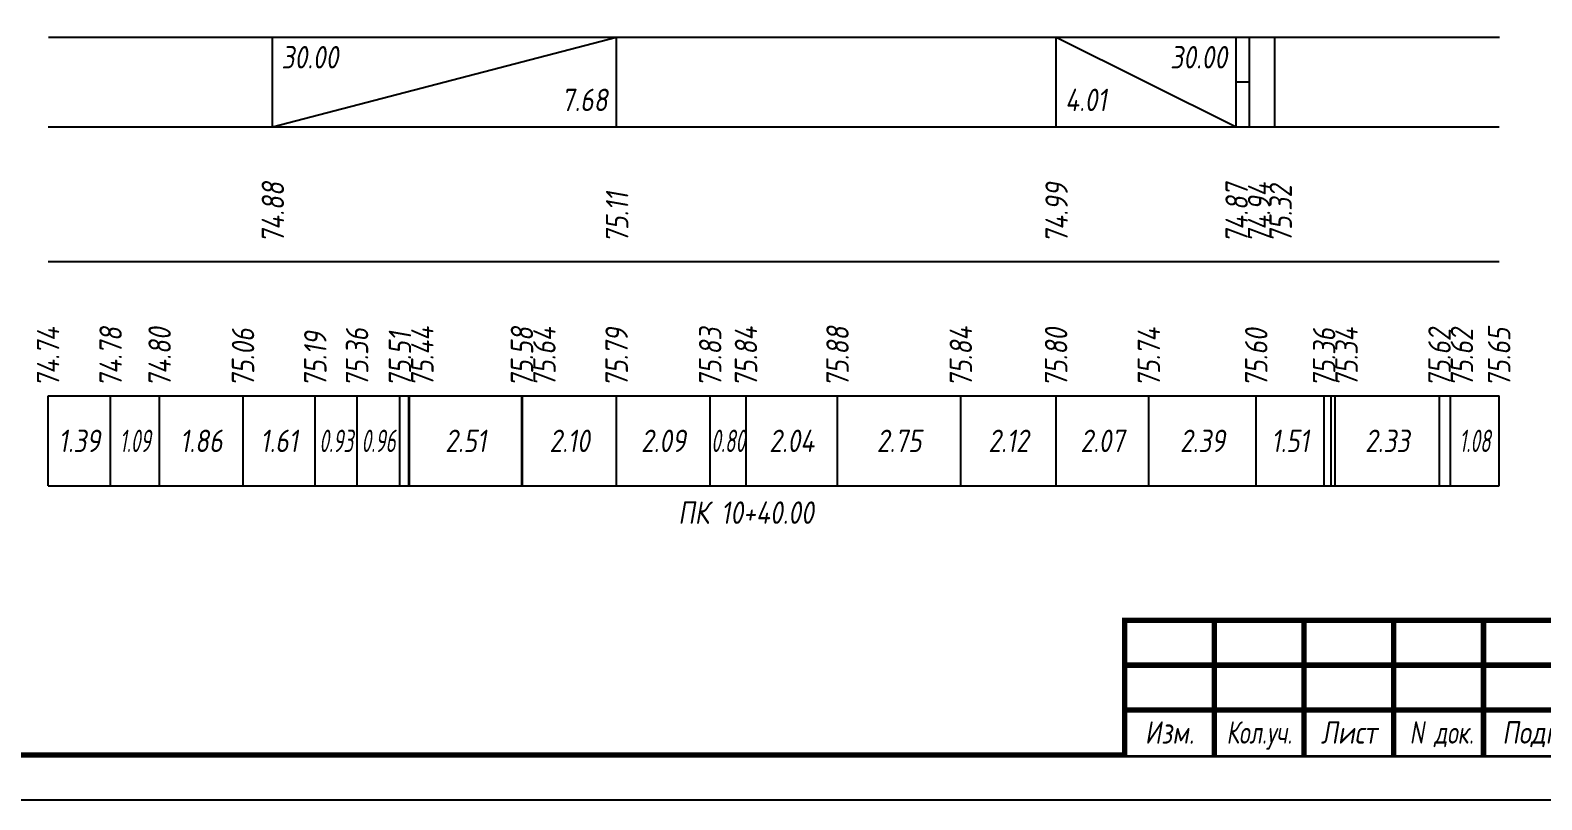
# Model space of a CAD drawing. Extents: x -717 to 1451, y -133302 to 233.
# Drawn here: x 78 to 246.4, y -16335.4 to -16249.7 of the extents above; entities that cross this region are included whole.
import ezdxf
from ezdxf.enums import TextEntityAlignment as Align

# ---------------------------------------------------------------- set-up
doc = ezdxf.new("R2010")
doc.units = 0
for name, color, linetype in [('Зарамочное оформление', 7, 'Continuous'), ('Код_510', 7, 'Continuous'), ('Код_516', 1, 'Continuous'), ('Подписи поперечников', 7, 'Continuous'), ('Таблица', 7, 'Continuous')]:
    doc.layers.add(name, color=color, linetype=linetype)
doc.styles.add('М', font='romand.shx', dxfattribs={"width": 0.8, "oblique": 10, "height": 2.5})

# ---------------------------------------------------------------- blocks, each defined once
blk = doc.blocks.new('Штамп')
at = {"linetype": 'Continuous'}
blk.add_wipeout([(199.95, -411.25), (384.95, -411.25), (384.95, -426.25), (199.95, -426.25)], dxfattribs=at).dxf.layer = 'Зарамочное оформление'
at = {"layer": 'Зарамочное оформление', "linetype": 'Continuous', "lineweight": -3, "const_width": 0.6, "flags": 128}
for points in [[(199.95, -426.25), (199.95, -411.25), (384.95, -411.25)], [(209.95, -411.25), (209.95, -426.25)], [(219.95, -411.25), (219.95, -426.25)], [(229.95, -411.25), (229.95, -426.25)], [(239.95, -411.25), (239.95, -426.25)], [(199.95, -416.25), (264.95, -416.25)], [(199.95, -421.25), (264.95, -421.25)]]:
    blk.add_lwpolyline(points, dxfattribs=at)
at = {"layer": 'Зарамочное оформление', "linetype": 'Continuous', "style": 'М', "oblique": 10}
for s, width, p in [('Изм.', 0.8, (204.95, -423.75)), ('Кол.уч.', 0.7, (214.95, -423.75)), ('Лист', 0.8, (224.95, -423.75)), ('N док.', 0.7, (235.28, -423.75)), ('Подпись', 0.8, (247.45, -423.75))]:
    blk.add_text(s, height=2.5, dxfattribs=dict(at, width=width)).set_placement(p, align=Align.MIDDLE_CENTER)
blk = doc.blocks.new('шифр')
blk.add_blockref('Штамп', (0, -15964))

msp = doc.modelspace()

# ---------------------------------------------------------------- linework, layer by layer
at = {"flags": 128}
msp.add_lwpolyline([(-30.054, -16335.421), (389.946, -16335.421), (389.946, -16038.421), (-30.054, -16038.421)], close=True, dxfattribs=at)
at = {"const_width": 0.6, "flags": 128}
msp.add_lwpolyline([(-10.054, -16330.421), (384.946, -16330.421), (384.946, -16043.421), (-10.054, -16043.421)], close=True, dxfattribs=at)
at = {"layer": 'Код_510'}
for p, q in [((79.946, -16300.421), (79.946, -16290.421)), ((86.918, -16300.421), (86.918, -16290.421)), ((92.38, -16300.421), (92.38, -16290.421)), ((101.673, -16300.421), (101.673, -16290.421)), ((109.731, -16300.421), (109.731, -16290.421)), ((114.387, -16300.421), (114.387, -16290.421)), ((119.166, -16300.421), (119.166, -16290.421)), ((120.139, -16300.421), (120.139, -16290.421)), ((120.235, -16300.421), (120.235, -16290.421)), ((132.766, -16300.421), (132.766, -16290.421)), ((132.833, -16300.421), (132.833, -16290.421)), ((143.323, -16300.421), (143.323, -16290.421)), ((153.75, -16300.421), (153.75, -16290.421)), ((157.741, -16300.421), (157.741, -16290.421)), ((167.944, -16300.421), (167.944, -16290.421)), ((181.692, -16300.421), (181.692, -16290.421)), ((192.311, -16300.421), (192.311, -16290.421)), ((202.649, -16300.421), (202.649, -16290.421)), ((214.621, -16300.421), (214.621, -16290.421)), ((222.185, -16300.421), (222.185, -16290.421)), ((222.966, -16300.421), (222.966, -16290.421)), ((223.409, -16300.421), (223.409, -16290.421)), ((235.047, -16300.421), (235.047, -16290.421)), ((236.279, -16300.421), (236.279, -16290.421)), ((241.697, -16300.421), (241.697, -16290.421))]:
    msp.add_line(p, q, dxfattribs=at)
at = {"layer": 'Код_516'}
for p, q in [((104.946, -16260.421), (104.946, -16250.421)), ((104.946, -16260.421), (143.323, -16250.421)), ((143.323, -16260.421), (143.323, -16250.421)), ((192.311, -16260.421), (192.311, -16250.421)), ((192.311, -16250.421), (212.382, -16260.421)), ((212.382, -16260.421), (212.382, -16250.421)), ((212.382, -16260.421), (212.382, -16250.421)), ((213.86, -16260.421), (213.86, -16250.421)), ((216.697, -16260.421), (216.697, -16250.421)), ((212.382, -16255.421), (213.86, -16255.421))]:
    msp.add_line(p, q, dxfattribs=at)
at = {"layer": 'Таблица'}
for p, q in [((80, -16250.421), (241.751, -16250.421)), ((79.946, -16260.421), (241.697, -16260.421)), ((79.946, -16275.421), (241.697, -16275.421)), ((79.946, -16290.421), (241.697, -16290.421)), ((79.946, -16300.421), (241.697, -16300.421))]:
    msp.add_line(p, q, dxfattribs=at)

# ---------------------------------------------------------------- texts
at = {"layer": 'Код_510', "style": 'М', "oblique": 10, "width": 0.8}
for s, p in [('74.74', (79.946, -16289.421)), ('74.78', (86.918, -16289.421)), ('74.80', (92.38, -16289.421)), ('75.06', (101.673, -16289.421)), ('75.19', (109.731, -16289.421)), ('75.36', (114.387, -16289.421)), ('75.51', (119.166, -16289.421)), ('75.44', (121.666, -16289.421)), ('75.58', (132.766, -16289.421)), ('75.64', (135.266, -16289.421)), ('75.79', (143.323, -16289.421)), ('75.83', (153.75, -16289.421)), ('75.84', (157.741, -16289.421)), ('75.88', (167.944, -16289.421)), ('75.84', (181.692, -16289.421)), ('75.80', (192.311, -16289.421)), ('75.74', (202.649, -16289.421)), ('75.60', (214.621, -16289.421)), ('75.36', (222.185, -16289.421)), ('75.34', (224.685, -16289.421)), ('75.62', (235.047, -16289.421)), ('75.62', (237.547, -16289.421)), ('75.65', (241.697, -16289.421))]:
    msp.add_text(s, height=2.5, rotation=90, dxfattribs=at).set_placement(p, align=Align.MIDDLE_LEFT)
at = {"layer": 'Код_510', "style": 'М', "oblique": 10}
for s, width, p in [('1.39', 0.8, (83.432, -16295.421)), ('1.09', 0.6, (89.649, -16295.421)), ('1.86', 0.8, (97.026, -16295.421)), ('1.61', 0.8, (105.702, -16295.421)), ('0.93', 0.6, (112.059, -16295.421)), ('0.96', 0.6, (116.776, -16295.421)), ('2.51', 0.8, (126.501, -16295.421)), ('2.10', 0.8, (138.078, -16295.421)), ('2.09', 0.8, (148.537, -16295.421)), ('0.80', 0.6, (155.746, -16295.421)), ('2.04', 0.8, (162.842, -16295.421)), ('2.75', 0.8, (174.818, -16295.421)), ('2.12', 0.8, (187.001, -16295.421)), ('2.07', 0.8, (197.48, -16295.421)), ('2.39', 0.8, (208.635, -16295.421)), ('1.51', 0.8, (218.403, -16295.421)), ('2.33', 0.8, (229.228, -16295.421)), ('1.08', 0.6, (238.988, -16295.421))]:
    msp.add_text(s, height=2.5, dxfattribs=dict(at, width=width)).set_placement(p, align=Align.MIDDLE_CENTER)
at = {"layer": 'Код_516', "style": 'М', "oblique": 10, "width": 0.8}
msp.add_text('30.00', height=2.5, dxfattribs=at).set_placement((105.946, -16251.421), align=Align.TOP_LEFT)
msp.add_text('30.00', height=2.5, dxfattribs=at).set_placement((211.382, -16251.421), align=Align.TOP_RIGHT)
msp.add_text('7.68', height=2.5, dxfattribs=at).set_placement((142.323, -16259.421), align=Align.BOTTOM_RIGHT)
msp.add_text('4.01', height=2.5, dxfattribs=at).set_placement((193.311, -16259.421), align=Align.BOTTOM_LEFT)
for s, p in [('74.88', (105, -16273.371)), ('75.11', (143.377, -16273.371)), ('74.99', (192.365, -16273.371)), ('74.87', (212.437, -16273.371)), ('74.94', (214.937, -16273.371)), ('75.32', (217.341, -16273.371))]:
    msp.add_text(s, height=2.5, rotation=90, dxfattribs=at).set_placement(p, align=Align.MIDDLE_LEFT)
at = {"layer": 'Подписи поперечников', "style": 'М', "oblique": 10, "width": 0.8}
msp.add_text('ПК 10+40.00', height=2.5, dxfattribs=at).set_placement((157.741, -16305.421), align=Align.BOTTOM_CENTER)

# ---------------------------------------------------------------- next in the draw order: block references
msp.add_blockref('шифр', (0, 59.829))

doc.saveas('drawing.dxf')
